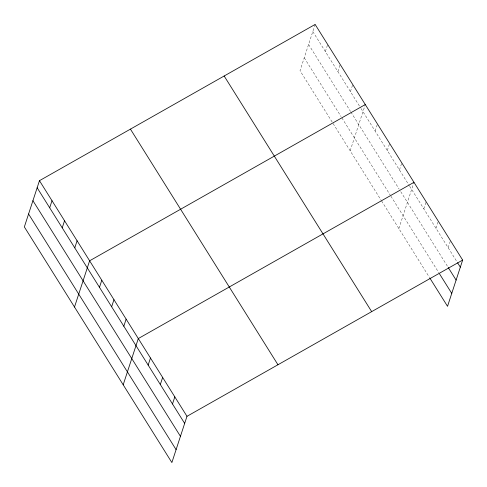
<?xml version="1.0" encoding="UTF-8"?>
<svg xmlns="http://www.w3.org/2000/svg" width="487" height="487" viewBox="0 0 487 487"><rect width="100%" height="100%" fill="white"/><g stroke="black" fill="none" stroke-linecap="round" stroke-linejoin="round"><path stroke-width="0.37" stroke-dasharray="2.44 1.83" d="M315.126 24.441L300.016 70.682L381.187 200.34M325.353 51.561L327.666 44.469M337.893 71.589L340.206 64.497M350.427 91.617L352.746 84.531M350.171 150.8L365.287 104.559M375.136 131.088L377.455 123.996M387.311 150.526L389.624 143.44M399.48 169.969L401.799 162.877M398.853 228.555L413.737 183.027M423.824 208.844L426.137 201.758M435.993 228.287L438.306 221.201M448.162 247.725L450.481 240.639M312.812 31.527L360.617 107.889M361.007 108.516L409.293 185.644M409.689 186.271L456.8 261.525M308.588 44.451L350.518 111.42M350.908 112.047L399.182 189.157M400.752 191.665L448.259 267.546M304.235 57.758L341.07 116.594M341.856 117.848L390.124 194.946M390.909 196.2L438.805 272.702M381.583 200.967L429.479 277.474"/><path stroke-width="0.73" d="M39.465 180.683L24.35 226.924L171.874 462.559L186.984 416.318L462.65 260.076L315.126 24.441L39.465 180.683L186.984 416.318M49.686 207.797L52.006 200.711M62.226 227.831L64.54 220.739M74.767 247.859L77.08 240.767M74.505 307.035L89.62 260.801L365.287 104.559M99.476 287.324L101.789 280.238M111.645 306.767L113.964 299.682M123.814 326.205L126.133 319.119M123.193 384.797L138.302 338.556L413.968 182.321M148.158 365.086L150.477 358M160.326 384.529L162.646 377.437M172.495 403.966L174.815 396.881M462.65 260.076L447.535 306.317L429.869 278.101M457.585 262.779L460.331 267.168M448.259 267.546L456.112 280.086M439.591 273.956L451.759 293.399M224.16 76.002L371.678 311.637M130.431 129.122L277.955 364.757M37.146 187.769L184.67 423.41M32.921 200.693L180.446 436.328M28.575 214L176.093 449.641"/></g></svg>
